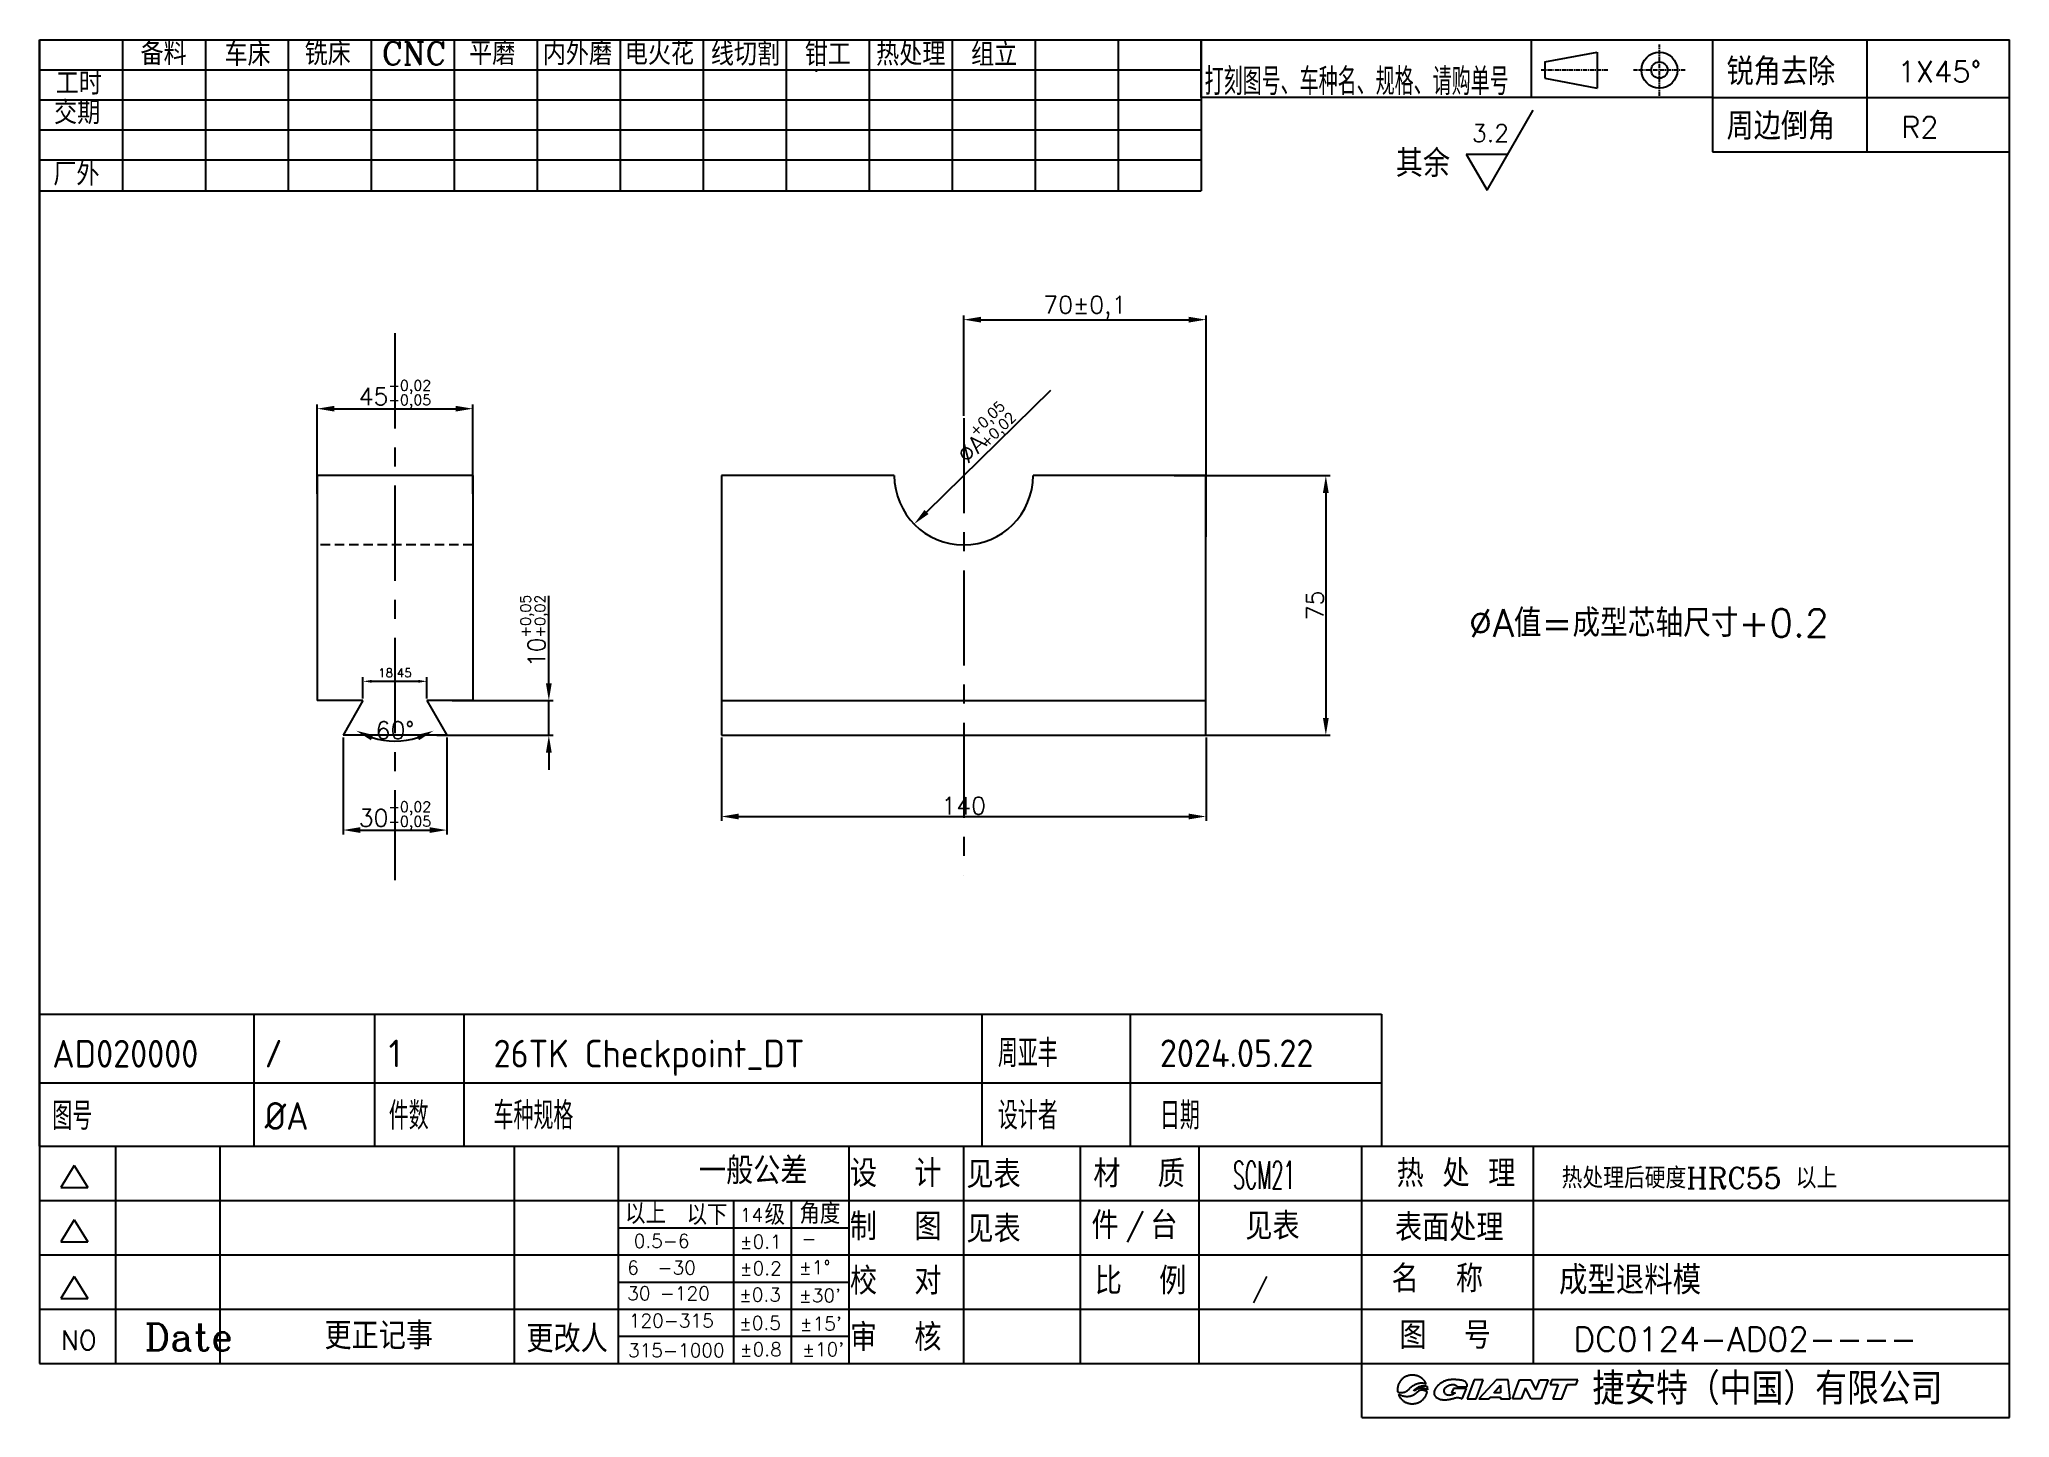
# Model space of a CAD drawing. Header units: millimetres. Extents: x 7182 to 7752, y -594 to -196.
import ezdxf
from ezdxf.enums import TextEntityAlignment as Align

# ---------------------------------------------------------------- set-up
doc = ezdxf.new("R2010")
doc.units = ezdxf.units.MM
doc.linetypes.add('CENTER', pattern=[2, 1.25, -0.25, 0.25, -0.25])
doc.linetypes.add('HIDDEN', pattern=[0.375, 0.25, -0.125])
for name, color, linetype in [('CEN', 1, 'CENTER'), ('CON', 7, 'Continuous'), ('DAS', 5, 'HIDDEN'), ('DIM', 7, 'Continuous'), ('F', 7, 'Continuous'), ('TXT', 7, 'Continuous')]:
    doc.layers.add(name, color=color, linetype=linetype)
doc.styles.add('ACISOTS', font='isocp.shx', dxfattribs={"height": 8, "bigfont": 'gbcbig.shx'})
doc.styles.add('HZ', font='complex.shx', dxfattribs={"bigfont": 'HZFS.SHX'})
doc.styles.get("Standard").update_dxf_attribs({"font": 'txt.shx', "bigfont": 'hzfs.shx'})
doc.styles.add('USER1', font='simplex', dxfattribs={"bigfont": 'dayum'})
doc.dimstyles.new('ISO-25', dxfattribs={"dimtxt": 2.5, "dimasz": 2.5, "dimexe": 1.25, "dimexo": 0.625, "dimtad": 1, "dimtxsty": 'Standard', "dimcen": 2.5, "dimadec": 0, "dimazin": 0, "dimtfac": 1, "dimtmove": 0, "dimatfit": 3, "dimfxl": 1, "dimarcsym": 0})

# ---------------------------------------------------------------- blocks, each defined once
blk = doc.blocks.new('*D10')
at = {"layer": 'Defpoints', "color": 0, "transparency": 16777216}
for p in [(7307.69, -302.26), (7262.69, -327.48), (7307.69, -327.48)]:
    blk.add_point(p, dxfattribs=at)
at = {"layer": 'DIM', "color": 0, "lineweight": -2, "transparency": 16777216}
for p, q in [((7262.69, -326.86), (7262.69, -301.01)), ((7307.69, -326.86), (7307.69, -301.01)), ((7267.69, -302.26), (7302.69, -302.26))]:
    blk.add_line(p, q, dxfattribs=at)
at = {"layer": 'DIM', "color": 0, "transparency": 16777216}
for points in [[(7267.69, -301.43), (7267.69, -303.09), (7262.69, -302.26)], [(7302.69, -301.43), (7302.69, -303.09), (7307.69, -302.26)]]:
    blk.add_solid(points, dxfattribs=at)
at = {"layer": 'DIM', "color": 0, "transparency": 16777216, "insert": (7285.19, -297.63), "char_height": 5, "attachment_point": 5}
blk.add_mtext('45{\\H3;\\S-0,02^ -0,05;}', dxfattribs=at)
blk = doc.blocks.new('*D11')
at = {"layer": 'Defpoints', "color": 0, "transparency": 16777216}
for p in [(7294.42, -381.01), (7275.96, -386.58), (7294.42, -386.58)]:
    blk.add_point(p, dxfattribs=at)
at = {"layer": 'DIM', "color": 0, "lineweight": -2, "transparency": 16777216}
for p, q in [((7275.96, -385.95), (7275.96, -379.76)), ((7278.46, -381.01), (7291.92, -381.01)), ((7294.42, -385.95), (7294.42, -379.76))]:
    blk.add_line(p, q, dxfattribs=at)
at = {"layer": 'DIM', "color": 0, "transparency": 16777216}
for points in [[(7278.46, -380.59), (7278.46, -381.43), (7275.96, -381.01)], [(7291.92, -380.59), (7291.92, -381.43), (7294.42, -381.01)]]:
    blk.add_solid(points, dxfattribs=at)
at = {"layer": 'DIM', "color": 0, "transparency": 16777216, "insert": (7285.19, -378.93), "char_height": 2.5, "attachment_point": 5}
blk.add_mtext('18,45', dxfattribs=at)
blk = doc.blocks.new('*D12')
at = {"layer": 'Defpoints', "color": 0, "transparency": 16777216}
for p in [(7301.05, -386.58), (7329.65, -386.58), (7296.7, -396.58)]:
    blk.add_point(p, dxfattribs=at)
at = {"layer": 'DIM', "color": 0, "lineweight": -2, "transparency": 16777216}
for p, q in [((7329.65, -381.58), (7329.65, -356.33)), ((7301.68, -386.58), (7330.9, -386.58)), ((7329.65, -396.58), (7329.65, -386.58)), ((7297.33, -396.58), (7330.9, -396.58)), ((7329.65, -401.58), (7329.65, -406.58))]:
    blk.add_line(p, q, dxfattribs=at)
at = {"layer": 'DIM', "color": 0, "transparency": 16777216}
for points in [[(7328.82, -381.58), (7330.48, -381.58), (7329.65, -386.58)], [(7328.82, -401.58), (7330.48, -401.58), (7329.65, -396.58)]]:
    blk.add_solid(points, dxfattribs=at)
at = {"layer": 'DIM', "color": 0, "transparency": 16777216, "insert": (7325.03, -366.45), "char_height": 5, "attachment_point": 5, "rotation": 90}
blk.add_mtext('10{\\H3;\\S+0,05^ +0,02;}', dxfattribs=at)
blk = doc.blocks.new('*D13')
at = {"layer": 'Defpoints', "color": 0, "transparency": 16777216}
for p in [(7275.96, -391.85), (7294.42, -391.85), (7281.3, -397.93), (7270.19, -401.85), (7300.19, -401.85)]:
    blk.add_point(p, dxfattribs=at)
at = {"layer": 'DIM', "color": 0, "lineweight": -2, "transparency": 16777216}
blk.add_arc((7285.19, -375.87), 22.4, 252.8179, 287.1821, dxfattribs=at)
at = {"layer": 'DIM', "color": 0, "transparency": 16777216}
for points in [[(7278.24, -398.03), (7278.91, -396.51), (7273.99, -395.27)], [(7291.47, -396.51), (7292.14, -398.03), (7296.39, -395.27)]]:
    blk.add_solid(points, dxfattribs=at)
at = {"layer": 'DIM', "color": 0, "transparency": 16777216, "insert": (7285.19, -395.15), "char_height": 5, "attachment_point": 5}
blk.add_mtext('60°', dxfattribs=at)
blk = doc.blocks.new('*D14')
at = {"layer": 'Defpoints', "color": 0, "transparency": 16777216}
for p in [(7379.51, -396.58), (7519.51, -396.58), (7519.51, -420.05)]:
    blk.add_point(p, dxfattribs=at)
at = {"layer": 'DIM', "color": 0, "lineweight": -2, "transparency": 16777216}
for p, q in [((7379.51, -397.2), (7379.51, -421.3)), ((7519.51, -397.2), (7519.51, -421.3)), ((7384.51, -420.05), (7514.51, -420.05))]:
    blk.add_line(p, q, dxfattribs=at)
at = {"layer": 'DIM', "color": 0, "transparency": 16777216}
for points in [[(7384.51, -419.22), (7384.51, -420.89), (7379.51, -420.05)], [(7514.51, -419.22), (7514.51, -420.89), (7519.51, -420.05)]]:
    blk.add_solid(points, dxfattribs=at)
at = {"layer": 'DIM', "color": 0, "transparency": 16777216, "insert": (7449.51, -416.93), "char_height": 5, "attachment_point": 5}
blk.add_mtext('140', dxfattribs=at)
blk = doc.blocks.new('*D15')
at = {"layer": 'Defpoints', "color": 0, "transparency": 16777216}
for p in [(7509.65, -321.58), (7509.65, -396.58), (7554.13, -396.58)]:
    blk.add_point(p, dxfattribs=at)
at = {"layer": 'DIM', "color": 0, "lineweight": -2, "transparency": 16777216}
for p, q in [((7510.28, -321.58), (7555.38, -321.58)), ((7554.13, -326.58), (7554.13, -391.58)), ((7510.28, -396.58), (7555.38, -396.58))]:
    blk.add_line(p, q, dxfattribs=at)
at = {"layer": 'DIM', "color": 0, "transparency": 16777216}
for points in [[(7553.29, -326.58), (7554.96, -326.58), (7554.13, -321.58)], [(7553.29, -391.58), (7554.96, -391.58), (7554.13, -396.58)]]:
    blk.add_solid(points, dxfattribs=at)
at = {"layer": 'DIM', "color": 0, "transparency": 16777216, "insert": (7551, -359.08), "char_height": 5, "attachment_point": 5, "rotation": 90}
blk.add_mtext('75', dxfattribs=at)
blk = doc.blocks.new('*D16')
at = {"layer": 'Defpoints', "color": 0, "transparency": 16777216}
for p in [(7519.51, -276.55), (7449.51, -304.95), (7519.51, -339.88)]:
    blk.add_point(p, dxfattribs=at)
at = {"layer": 'DIM', "color": 0, "lineweight": -2, "transparency": 16777216}
for p, q in [((7449.51, -304.33), (7449.51, -275.3)), ((7454.51, -276.55), (7514.51, -276.55)), ((7519.51, -339.26), (7519.51, -275.3))]:
    blk.add_line(p, q, dxfattribs=at)
at = {"layer": 'DIM', "color": 0, "transparency": 16777216}
for points in [[(7454.51, -275.72), (7454.51, -277.39), (7449.51, -276.55)], [(7514.51, -275.72), (7514.51, -277.39), (7519.51, -276.55)]]:
    blk.add_solid(points, dxfattribs=at)
at = {"layer": 'DIM', "color": 0, "transparency": 16777216, "insert": (7484.51, -273.01), "char_height": 5, "attachment_point": 5}
blk.add_mtext('70±0,1', dxfattribs=at)
blk = doc.blocks.new('*D17')
at = {"layer": 'Defpoints', "color": 0, "transparency": 16777216}
for p in [(7270.19, -396.58), (7300.19, -396.58), (7300.19, -423.97)]:
    blk.add_point(p, dxfattribs=at)
at = {"layer": 'DIM', "color": 0, "lineweight": -2, "transparency": 16777216}
for p, q in [((7270.19, -397.2), (7270.19, -425.22)), ((7300.19, -397.2), (7300.19, -425.22)), ((7275.19, -423.97), (7295.19, -423.97))]:
    blk.add_line(p, q, dxfattribs=at)
at = {"layer": 'DIM', "color": 0, "transparency": 16777216}
for points in [[(7275.19, -423.14), (7275.19, -424.8), (7270.19, -423.97)], [(7295.19, -423.14), (7295.19, -424.8), (7300.19, -423.97)]]:
    blk.add_solid(points, dxfattribs=at)
at = {"layer": 'DIM', "color": 0, "transparency": 16777216, "insert": (7285.19, -419.34), "char_height": 5, "attachment_point": 5}
blk.add_mtext('30{\\H3;\\S-0,02^ -0,05;}', dxfattribs=at)
blk = doc.blocks.new('GIANT')
for p, q in [((231.51, 30.36), (231.43, 30.28)), ((231.59, 30.43), (231.51, 30.36)), ((231.68, 30.5), (231.59, 30.43)), ((231.77, 30.56), (231.68, 30.5)), ((231.87, 30.62), (231.77, 30.56)), ((231.97, 30.68), (231.87, 30.62)), ((232.07, 30.73), (231.97, 30.68)), ((232.17, 30.77), (232.07, 30.73)), ((232.27, 30.81), (232.17, 30.77)), ((232.38, 30.85), (232.27, 30.81)), ((232.49, 30.88), (232.38, 30.85)), ((232.6, 30.91), (232.49, 30.88)), ((232.72, 30.93), (232.6, 30.91)), ((232.83, 30.94), (232.72, 30.93)), ((232.95, 30.95), (232.83, 30.94)), ((233.07, 30.96), (232.95, 30.95)), ((233.18, 30.95), (233.07, 30.96)), ((233.3, 30.95), (233.18, 30.95)), ((233.42, 30.93), (233.3, 30.95)), ((233.53, 30.91), (233.42, 30.93)), ((233.65, 30.89), (233.53, 30.91)), ((233.76, 30.86), (233.65, 30.89)), ((233.87, 30.82), (233.76, 30.86)), ((233.98, 30.78), (233.87, 30.82)), ((234.09, 30.74), (233.98, 30.78)), ((234.19, 30.68), (234.09, 30.74)), ((234.29, 30.63), (234.19, 30.68)), ((234.39, 30.57), (234.29, 30.63)), ((234.49, 30.5), (234.39, 30.57)), ((234.58, 30.43), (234.49, 30.5)), ((234.67, 30.35), (234.58, 30.43)), ((234.75, 30.27), (234.67, 30.35)), ((230.79, 28.9), (230.78, 28.78)), ((230.78, 28.78), (230.78, 28.67)), ((230.78, 28.67), (230.79, 28.56)), ((230.8, 29.01), (230.79, 28.9)), ((230.79, 28.56), (230.8, 28.45)), ((230.82, 29.12), (230.8, 29.01)), ((230.8, 28.45), (230.82, 28.34)), ((230.84, 29.23), (230.82, 29.12)), ((230.82, 28.34), (230.9, 28.32)), ((230.87, 29.33), (230.84, 29.23)), ((230.9, 29.44), (230.87, 29.33)), ((230.94, 29.55), (230.9, 29.44)), ((230.9, 28.32), (230.98, 28.31)), ((231.01, 27.94), (230.93, 27.97)), ((230.93, 27.97), (230.97, 27.88)), ((230.98, 29.65), (230.94, 29.55)), ((230.97, 27.88), (231.01, 27.79)), ((231.03, 29.75), (230.98, 29.65)), ((230.98, 28.31), (231.07, 28.3)), ((231.08, 27.91), (231.01, 27.94)), ((231.01, 27.79), (231.06, 27.7)), ((231.09, 29.84), (231.03, 29.75)), ((231.06, 27.7), (231.11, 27.61)), ((231.07, 28.3), (231.15, 28.29)), ((231.15, 27.88), (231.08, 27.91)), ((231.15, 29.94), (231.09, 29.84)), ((231.11, 27.61), (231.17, 27.53)), ((231.21, 30.03), (231.15, 29.94)), ((231.15, 28.29), (231.23, 28.28)), ((231.23, 27.85), (231.15, 27.88)), ((231.17, 27.53), (231.23, 27.45)), ((231.28, 30.12), (231.21, 30.03)), ((231.23, 28.28), (231.31, 28.28)), ((231.3, 27.81), (231.23, 27.85)), ((231.23, 27.45), (231.29, 27.37)), ((231.35, 30.2), (231.28, 30.12)), ((231.29, 27.37), (231.36, 27.29)), ((231.38, 27.79), (231.3, 27.81)), ((231.31, 28.28), (231.39, 28.28)), ((231.43, 30.28), (231.35, 30.2)), ((231.46, 27.76), (231.38, 27.79)), ((231.39, 28.28), (231.48, 28.28)), ((231.53, 27.73), (231.46, 27.76)), ((231.48, 28.28), (231.56, 28.28)), ((231.61, 27.71), (231.53, 27.73)), ((231.56, 28.28), (231.64, 28.29)), ((231.69, 27.69), (231.61, 27.71)), ((231.64, 28.29), (231.72, 28.31)), ((231.77, 27.67), (231.69, 27.69)), ((231.72, 28.31), (231.8, 28.32)), ((231.85, 27.66), (231.77, 27.67)), ((231.8, 28.32), (231.88, 28.35)), ((231.93, 27.65), (231.85, 27.66)), ((231.88, 28.35), (231.96, 28.37)), ((232.01, 27.64), (231.93, 27.65)), ((231.96, 28.37), (232.03, 28.41)), ((232.09, 27.63), (232.01, 27.64)), ((232.03, 28.41), (232.11, 28.44)), ((232.18, 27.63), (232.09, 27.63)), ((232.11, 28.44), (232.18, 28.49)), ((232.18, 28.49), (232.25, 28.53)), ((232.26, 27.62), (232.18, 27.63)), ((232.25, 28.53), (232.31, 28.58)), ((232.34, 27.62), (232.26, 27.62)), ((232.31, 28.58), (232.37, 28.63)), ((232.42, 27.63), (232.34, 27.62)), ((232.37, 28.63), (232.44, 28.69)), ((232.5, 27.64), (232.42, 27.63)), ((232.44, 28.69), (232.5, 28.74)), ((232.5, 28.74), (232.56, 28.8)), ((232.58, 27.64), (232.5, 27.64)), ((232.56, 28.8), (232.62, 28.86)), ((232.66, 27.66), (232.58, 27.64)), ((232.62, 28.86), (232.68, 28.91)), ((232.74, 27.67), (232.66, 27.66)), ((232.68, 28.91), (232.74, 28.97)), ((232.74, 28.97), (232.8, 29.03)), ((232.82, 27.69), (232.74, 27.67)), ((232.8, 29.03), (232.86, 29.08)), ((232.9, 27.72), (232.82, 27.69)), ((232.86, 29.08), (232.92, 29.13)), ((232.98, 27.74), (232.9, 27.72)), ((232.92, 29.13), (232.98, 29.19)), ((232.98, 29.19), (233.05, 29.24)), ((233.05, 27.77), (232.98, 27.74)), ((233.05, 29.24), (233.11, 29.29)), ((233.13, 27.8), (233.05, 27.77)), ((233.11, 29.29), (233.18, 29.33)), ((233.2, 27.84), (233.13, 27.8)), ((233.18, 29.33), (233.25, 29.38)), ((233.27, 27.88), (233.2, 27.84)), ((233.25, 29.38), (233.32, 29.42)), ((233.34, 27.92), (233.27, 27.88)), ((233.28, 28.48), (233.35, 28.58)), ((233.38, 28.54), (233.28, 28.48)), ((233.32, 29.42), (233.39, 29.46)), ((233.41, 27.97), (233.34, 27.92)), ((233.35, 28.58), (233.43, 28.68)), ((233.48, 28.6), (233.38, 28.54)), ((233.39, 29.46), (233.46, 29.5)), ((233.47, 28.01), (233.41, 27.97)), ((233.43, 28.68), (233.51, 28.77)), ((233.46, 29.5), (233.54, 29.54)), ((233.54, 28.06), (233.47, 28.01)), ((233.59, 28.66), (233.48, 28.6)), ((233.51, 28.77), (233.61, 28.86)), ((233.54, 29.54), (233.61, 29.57)), ((233.6, 28.12), (233.54, 28.06)), ((233.69, 28.72), (233.59, 28.66)), ((233.66, 28.17), (233.6, 28.12)), ((233.61, 29.57), (233.69, 29.6)), ((233.61, 28.86), (233.7, 28.93)), ((233.72, 28.22), (233.66, 28.17)), ((233.69, 29.6), (233.77, 29.63)), ((233.8, 28.77), (233.69, 28.72)), ((233.7, 28.93), (233.8, 29.01)), ((233.78, 28.28), (233.72, 28.22)), ((233.77, 29.63), (233.84, 29.66)), ((233.85, 28.33), (233.78, 28.28)), ((233.8, 29.01), (233.91, 29.07)), ((233.91, 28.82), (233.8, 28.77)), ((233.84, 29.66), (233.92, 29.68)), ((233.91, 28.38), (233.85, 28.33)), ((233.91, 29.07), (234.02, 29.13)), ((234.02, 28.86), (233.91, 28.82)), ((233.97, 28.43), (233.91, 28.38)), ((233.92, 29.68), (234, 29.7)), ((234.04, 28.48), (233.97, 28.43)), ((234, 29.7), (234.08, 29.72)), ((234.02, 29.13), (234.13, 29.18)), ((234.13, 28.9), (234.02, 28.86)), ((234.11, 28.52), (234.04, 28.48)), ((234.08, 29.72), (234.16, 29.73)), ((234.18, 28.56), (234.11, 28.52)), ((234.13, 29.18), (234.25, 29.22)), ((234.25, 28.92), (234.13, 28.9)), ((234.16, 29.73), (234.25, 29.74)), ((234.26, 28.58), (234.18, 28.56)), ((234.25, 29.74), (234.33, 29.75)), ((234.25, 29.22), (234.37, 29.25)), ((234.37, 28.94), (234.25, 28.92)), ((234.34, 28.61), (234.26, 28.58)), ((234.33, 29.75), (234.41, 29.75)), ((234.42, 28.62), (234.34, 28.61)), ((234.37, 29.25), (234.49, 29.28)), ((234.49, 28.95), (234.37, 28.94)), ((234.41, 29.75), (234.49, 29.75)), ((234.5, 28.62), (234.42, 28.62)), ((234.49, 29.75), (234.58, 29.75)), ((234.49, 29.28), (234.62, 29.3)), ((234.61, 28.94), (234.49, 28.95)), ((234.58, 28.62), (234.5, 28.62)), ((234.58, 29.75), (234.66, 29.74)), ((234.66, 28.62), (234.58, 28.62)), ((234.72, 28.93), (234.61, 28.94)), ((234.62, 29.3), (234.74, 29.31)), ((234.66, 29.74), (234.74, 29.73)), ((234.74, 28.61), (234.66, 28.62)), ((234.84, 28.91), (234.72, 28.93)), ((234.74, 29.73), (234.82, 29.72)), ((234.74, 29.31), (234.86, 29.31)), ((234.82, 28.59), (234.74, 28.61)), ((234.83, 30.18), (234.75, 30.27)), ((234.78, 27.26), (234.85, 27.33)), ((234.82, 29.72), (234.9, 29.7)), ((234.9, 28.57), (234.82, 28.59)), ((234.91, 30.1), (234.83, 30.18)), ((234.96, 28.88), (234.84, 28.91)), ((234.85, 27.33), (234.91, 27.41)), ((234.86, 29.31), (234.99, 29.3)), ((234.9, 29.7), (234.98, 29.68)), ((234.98, 28.55), (234.9, 28.57)), ((234.98, 30), (234.91, 30.1)), ((234.91, 27.41), (234.97, 27.49)), ((235.07, 28.84), (234.96, 28.88)), ((234.97, 27.49), (235.03, 27.57)), ((235.05, 29.91), (234.98, 30)), ((234.98, 29.68), (235.06, 29.65)), ((235.06, 28.53), (234.98, 28.55)), ((234.99, 29.3), (235.11, 29.28)), ((235.03, 27.57), (235.08, 27.66)), ((235.11, 29.81), (235.05, 29.91)), ((235.06, 29.65), (235.13, 29.63)), ((235.13, 28.5), (235.06, 28.53)), ((235.18, 28.8), (235.07, 28.84)), ((235.08, 27.66), (235.13, 27.74)), ((235.16, 29.7), (235.11, 29.81)), ((235.11, 29.28), (235.23, 29.24)), ((235.13, 29.63), (235.21, 29.6)), ((235.21, 28.47), (235.13, 28.5)), ((235.13, 27.74), (235.18, 27.83)), ((235.21, 29.6), (235.16, 29.7)), ((235.29, 28.74), (235.18, 28.8)), ((235.18, 27.83), (235.22, 27.93)), ((235.28, 28.44), (235.21, 28.47)), ((235.22, 27.93), (235.26, 28.02)), ((235.23, 29.24), (235.34, 29.19)), ((235.26, 28.02), (235.29, 28.12)), ((235.36, 28.41), (235.28, 28.44)), ((235.39, 28.67), (235.29, 28.74)), ((235.29, 28.12), (235.32, 28.21)), ((235.32, 28.21), (235.34, 28.31)), ((235.34, 29.19), (235.36, 29.09)), ((235.34, 28.31), (235.36, 28.41)), ((235.36, 29.09), (235.37, 28.98)), ((235.37, 28.98), (235.38, 28.88)), ((235.38, 28.88), (235.39, 28.78)), ((235.39, 28.78), (235.39, 28.67)), ((236.46, 28.45), (236.44, 28.33)), ((236.44, 28.33), (236.44, 28.22)), ((236.44, 28.22), (236.44, 28.1)), ((236.44, 28.1), (236.46, 27.98)), ((236.5, 28.56), (236.46, 28.45)), ((236.46, 27.98), (236.5, 27.87)), ((236.54, 28.67), (236.5, 28.56)), ((236.5, 27.87), (236.56, 27.77)), ((236.59, 28.78), (236.54, 28.67)), ((236.56, 27.77), (236.62, 27.67)), ((236.64, 28.88), (236.59, 28.78)), ((236.62, 27.67), (236.7, 27.58)), ((236.7, 28.98), (236.64, 28.88)), ((236.77, 29.08), (236.7, 28.98)), ((236.7, 27.58), (236.79, 27.51)), ((236.85, 29.17), (236.77, 29.08)), ((236.79, 27.51), (236.89, 27.44)), ((236.92, 29.26), (236.85, 29.17)), ((236.89, 27.44), (236.99, 27.38)), ((237, 29.34), (236.92, 29.26)), ((236.99, 27.38), (237.09, 27.33)), ((237.09, 29.42), (237, 29.34)), ((237.18, 29.5), (237.09, 29.42)), ((237.09, 27.33), (237.2, 27.29)), ((237.27, 29.58), (237.18, 29.5)), ((237.36, 29.65), (237.27, 29.58)), ((237.46, 29.71), (237.36, 29.65)), ((237.56, 29.78), (237.46, 29.71)), ((237.66, 29.84), (237.56, 29.78)), ((237.76, 29.89), (237.66, 29.84)), ((237.87, 29.95), (237.76, 29.89)), ((237.97, 30), (237.87, 29.95)), ((238.08, 30.04), (237.97, 30)), ((237.99, 28.53), (238, 28.65)), ((238, 28.41), (237.99, 28.53)), ((238, 28.65), (238.04, 28.77)), ((238.03, 28.29), (238, 28.41)), ((238.08, 28.17), (238.03, 28.29)), ((238.04, 28.77), (238.09, 28.89)), ((238.19, 30.08), (238.08, 30.04)), ((238.16, 28.07), (238.08, 28.17)), ((238.09, 28.89), (238.15, 28.99)), ((238.15, 28.99), (238.23, 29.09)), ((238.25, 27.99), (238.16, 28.07)), ((238.3, 30.12), (238.19, 30.08)), ((238.23, 29.09), (238.32, 29.17)), ((238.35, 27.92), (238.25, 27.99)), ((238.42, 30.15), (238.3, 30.12)), ((238.32, 29.17), (238.42, 29.25)), ((238.47, 27.88), (238.35, 27.92)), ((238.53, 30.18), (238.42, 30.15)), ((238.42, 29.25), (238.52, 29.32)), ((238.59, 27.85), (238.47, 27.88)), ((238.52, 29.32), (238.64, 29.37)), ((238.65, 30.2), (238.53, 30.18)), ((238.71, 27.83), (238.59, 27.85)), ((238.64, 29.37), (238.75, 29.42)), ((238.76, 30.22), (238.65, 30.2)), ((238.84, 27.84), (238.71, 27.83)), ((238.75, 29.42), (238.87, 29.46)), ((238.88, 30.24), (238.76, 30.22)), ((238.96, 27.86), (238.84, 27.84)), ((238.87, 29.46), (238.99, 29.48)), ((238.99, 30.25), (238.88, 30.24)), ((239.08, 27.89), (238.96, 27.86)), ((239.11, 30.26), (238.99, 30.25)), ((238.99, 29.48), (239.11, 29.5)), ((239.06, 27.28), (239.17, 27.31)), ((239.2, 27.93), (239.08, 27.89)), ((239.23, 30.27), (239.11, 30.26)), ((239.11, 29.5), (239.24, 29.51)), ((239.4, 28.87), (239.12, 28.24)), ((239.12, 28.24), (239.73, 28.24)), ((239.17, 27.31), (239.29, 27.34)), ((239.31, 27.97), (239.2, 27.93)), ((239.35, 30.27), (239.23, 30.27)), ((239.24, 29.51), (239.36, 29.51)), ((239.29, 27.34), (239.4, 27.37)), ((239.42, 28.03), (239.31, 27.97)), ((239.46, 30.27), (239.35, 30.27)), ((239.36, 29.51), (239.49, 29.49)), ((241.41, 28.87), (239.4, 28.87)), ((239.4, 27.37), (239.51, 27.4)), ((239.53, 28.1), (239.42, 28.03)), ((239.58, 30.27), (239.46, 30.27)), ((239.49, 29.49), (239.61, 29.46)), ((239.51, 27.4), (239.63, 27.44)), ((239.63, 28.17), (239.53, 28.1)), ((239.7, 30.26), (239.58, 30.27)), ((239.61, 29.46), (239.72, 29.42)), ((239.73, 28.24), (239.63, 28.17)), ((239.63, 27.44), (239.74, 27.47)), ((239.82, 30.25), (239.7, 30.26)), ((239.72, 29.42), (239.83, 29.36)), ((239.74, 27.47), (239.85, 27.49)), ((239.93, 30.25), (239.82, 30.25)), ((239.83, 29.36), (239.92, 29.27)), ((239.85, 27.49), (239.97, 27.51)), ((239.92, 29.27), (239.97, 29.16)), ((240.05, 30.23), (239.93, 30.25)), ((239.97, 29.16), (241.47, 29.16)), ((239.97, 27.51), (240.09, 27.51)), ((240.17, 30.22), (240.05, 30.23)), ((240.09, 27.51), (240.2, 27.5)), ((240.28, 30.21), (240.17, 30.22)), ((240.2, 27.5), (240.32, 27.47)), ((240.4, 30.19), (240.28, 30.21)), ((240.32, 27.47), (240.43, 27.44)), ((240.52, 30.17), (240.4, 30.19)), ((240.43, 27.44), (240.54, 27.39)), ((240.63, 30.15), (240.52, 30.17)), ((240.54, 27.39), (240.64, 27.34)), ((240.75, 30.13), (240.63, 30.15)), ((240.64, 27.34), (240.75, 27.29)), ((240.86, 30.1), (240.75, 30.13)), ((240.75, 27.29), (241.41, 28.87)), ((240.97, 30.06), (240.86, 30.1)), ((241.08, 30.02), (240.97, 30.06)), ((241.19, 29.97), (241.08, 30.02)), ((241.28, 29.9), (241.19, 29.97)), ((241.37, 29.82), (241.28, 29.9)), ((241.44, 29.73), (241.37, 29.82)), ((241.49, 29.62), (241.44, 29.73)), ((241.47, 29.16), (241.5, 29.27)), ((241.51, 29.51), (241.49, 29.62)), ((241.5, 29.27), (241.51, 29.39)), ((241.51, 29.39), (241.51, 29.51)), ((242.59, 30.21), (241.52, 27.29)), ((243.97, 30.21), (242.59, 30.21)), ((242.89, 27.29), (243.97, 30.21)), ((246.06, 30.21), (243.34, 27.29)), ((244.83, 27.29), (245.04, 27.54)), ((245.04, 27.54), (246.64, 27.54)), ((245.61, 28.21), (246.64, 29.42)), ((246.64, 28.21), (245.61, 28.21)), ((247.83, 30.21), (246.06, 30.21)), ((246.64, 29.42), (246.64, 28.21)), ((246.64, 27.54), (246.64, 27.29)), ((248.13, 27.29), (247.83, 30.21)), ((248.52, 27.29), (249.6, 30.21)), ((249.6, 30.21), (251.31, 30.21)), ((250.49, 29.01), (249.85, 27.29)), ((251.35, 27.29), (250.49, 29.01)), ((251.31, 30.21), (252.1, 28.61)), ((252.1, 28.61), (252.7, 30.21)), ((252.7, 30.21), (253.99, 30.21)), ((253.99, 30.21), (252.92, 27.29)), ((254.56, 30.21), (254.3, 29.5)), ((254.3, 29.5), (255.52, 29.5)), ((258.57, 30.21), (254.56, 30.21)), ((255.52, 29.5), (254.71, 27.29)), ((256.09, 27.29), (256.91, 29.5)), ((256.91, 29.5), (258.31, 29.5)), ((258.31, 29.5), (258.57, 30.21)), ((231.36, 27.29), (231.43, 27.22)), ((231.43, 27.22), (231.5, 27.15)), ((231.5, 27.15), (231.57, 27.09)), ((231.57, 27.09), (231.65, 27.02)), ((231.65, 27.02), (231.73, 26.96)), ((231.73, 26.96), (231.82, 26.91)), ((231.82, 26.91), (231.9, 26.86)), ((231.9, 26.86), (231.99, 26.81)), ((231.99, 26.81), (232.08, 26.76)), ((232.08, 26.76), (232.18, 26.72)), ((232.18, 26.72), (232.27, 26.69)), ((232.27, 26.69), (232.37, 26.65)), ((232.37, 26.65), (232.46, 26.63)), ((232.46, 26.63), (232.56, 26.6)), ((232.56, 26.6), (232.66, 26.58)), ((232.66, 26.58), (232.76, 26.57)), ((232.76, 26.57), (232.86, 26.55)), ((232.86, 26.55), (232.96, 26.55)), ((232.96, 26.55), (233.06, 26.54)), ((233.06, 26.54), (233.16, 26.54)), ((233.16, 26.54), (233.26, 26.55)), ((233.26, 26.55), (233.36, 26.56)), ((233.36, 26.56), (233.46, 26.57)), ((233.46, 26.57), (233.56, 26.59)), ((233.56, 26.59), (233.66, 26.61)), ((233.66, 26.61), (233.76, 26.64)), ((233.76, 26.64), (233.85, 26.67)), ((233.85, 26.67), (233.95, 26.7)), ((233.95, 26.7), (234.04, 26.74)), ((234.04, 26.74), (234.13, 26.78)), ((234.13, 26.78), (234.22, 26.83)), ((234.22, 26.83), (234.31, 26.88)), ((234.31, 26.88), (234.39, 26.93)), ((234.39, 26.93), (234.48, 26.99)), ((234.48, 26.99), (234.56, 27.05)), ((234.56, 27.05), (234.63, 27.12)), ((234.63, 27.12), (234.71, 27.19)), ((234.71, 27.19), (234.78, 27.26)), ((237.2, 27.29), (237.32, 27.25)), ((237.32, 27.25), (237.43, 27.22)), ((237.43, 27.22), (237.54, 27.2)), ((237.54, 27.2), (237.66, 27.18)), ((237.66, 27.18), (237.78, 27.17)), ((237.78, 27.17), (237.89, 27.16)), ((237.89, 27.16), (238.01, 27.16)), ((238.01, 27.16), (238.13, 27.16)), ((238.13, 27.16), (238.25, 27.16)), ((238.25, 27.16), (238.36, 27.17)), ((238.36, 27.17), (238.48, 27.18)), ((238.48, 27.18), (238.6, 27.2)), ((238.6, 27.2), (238.71, 27.21)), ((238.71, 27.21), (238.83, 27.23)), ((238.83, 27.23), (238.94, 27.26)), ((238.94, 27.26), (239.06, 27.28)), ((241.52, 27.29), (242.89, 27.29)), ((243.34, 27.29), (244.83, 27.29)), ((246.64, 27.29), (248.13, 27.29)), ((249.85, 27.29), (248.52, 27.29)), ((252.92, 27.29), (251.35, 27.29)), ((254.71, 27.29), (256.09, 27.29))]:
    blk.add_line(p, q)

msp = doc.modelspace()

# ---------------------------------------------------------------- linework, layer by layer
msp.add_line((7518.08, -212.35), (7518.08, -195.684))
at = {"layer": 'CEN'}
for p, q in [((7650.495, -211.912), (7650.495, -197.026)), ((7635.622, -204.469), (7616.341, -204.469)), ((7657.943, -204.469), (7643.048, -204.469))]:
    msp.add_line(p, q, dxfattribs=at)
at = {"layer": 'CEN', "ltscale": 22}
for p, q in [((7285.189, -280.463), (7285.189, -438.447)), ((7449.505, -304.954), (7449.505, -436.988))]:
    msp.add_line(p, q, dxfattribs=at)
at = {"layer": 'CON', "color": 2}
for p, q in [((7751.669, -578.033), (7751.669, -195.684)), ((7182.474, -578.033), (7751.669, -578.033))]:
    msp.add_line(p, q, dxfattribs=at)
at = {"layer": 'CON'}
for p, q in [((7307.689, -321.577), (7262.689, -321.577)), ((7262.689, -321.577), (7262.689, -386.577)), ((7307.689, -321.577), (7307.689, -386.577)), ((7429.458, -321.577), (7379.505, -321.577)), ((7379.505, -321.577), (7379.505, -396.577)), ((7519.505, -321.577), (7469.553, -321.577)), ((7519.505, -396.577), (7519.505, -321.577)), ((7275.962, -386.577), (7262.689, -386.577)), ((7275.962, -386.577), (7270.189, -396.577)), ((7307.689, -386.577), (7294.415, -386.577)), ((7294.415, -386.577), (7300.189, -396.577)), ((7379.505, -386.577), (7519.505, -386.577)), ((7300.189, -396.577), (7270.189, -396.577)), ((7379.505, -396.577), (7519.505, -396.577)), ((7182.474, -480.705), (7182.474, -515.289))]:
    msp.add_line(p, q, dxfattribs=at)
at = {"layer": 'CON', "color": 2}
for points in [[(7182.474, -195.684), (7751.669, -195.684)], [(7182.474, -195.684), (7182.474, -578.033)], [(7182.474, -515.289), (7182.474, -195.684)], [(7182.474, -480.705), (7182.474, -497.873)], [(7182.474, -497.873), (7182.474, -480.705)]]:
    msp.add_lwpolyline(points, dxfattribs=at)
at = {"layer": 'CON'}
msp.add_arc((7449.505, -321.577), 20.048, 180, 0, dxfattribs=at)
at = {"layer": 'DAS', "ltscale": 11}
msp.add_line((7307.689, -341.624), (7262.689, -341.624), dxfattribs=at)
at = {"layer": 'DIM'}
for p, q in [((7206.446, -195.684), (7206.446, -239.315)), ((7230.418, -195.684), (7230.418, -239.315)), ((7230.418, -195.684), (7230.418, -239.315)), ((7254.39, -195.684), (7254.39, -239.315)), ((7278.362, -195.684), (7278.362, -239.315)), ((7302.334, -195.684), (7302.334, -239.315)), ((7302.334, -195.684), (7302.334, -239.315)), ((7326.305, -195.684), (7326.305, -239.315)), ((7350.277, -195.684), (7350.277, -239.315)), ((7374.249, -195.684), (7374.249, -239.315)), ((7398.221, -195.684), (7398.221, -239.315)), ((7422.193, -195.684), (7422.193, -239.315)), ((7446.165, -195.684), (7446.165, -239.315)), ((7470.137, -195.684), (7470.137, -239.315)), ((7494.108, -195.684), (7494.108, -239.315)), ((7518.08, -195.684), (7518.08, -239.315)), ((7613.49, -195.684), (7613.49, -212.35)), ((7665.806, -195.684), (7665.806, -212.35)), ((7710.493, -212.35), (7710.493, -195.684)), ((7182.474, -204.349), (7518.08, -204.349)), ((7617.432, -202.114), (7632.491, -199.268)), ((7617.432, -202.114), (7617.432, -206.824)), ((7632.491, -199.268), (7632.491, -209.669)), ((7617.432, -206.824), (7632.491, -209.669)), ((7182.474, -213.014), (7518.08, -213.014)), ((7613.49, -212.35), (7518.08, -212.35)), ((7600.692, -239.17), (7614.028, -216.073)), ((7665.806, -212.35), (7613.49, -212.35)), ((7665.806, -211.422), (7665.806, -228.089)), ((7665.806, -212.35), (7751.669, -212.35)), ((7710.493, -228.089), (7710.493, -211.422)), ((7182.474, -221.679), (7518.08, -221.679)), ((7665.806, -227.161), (7665.806, -228.089)), ((7710.493, -228.089), (7710.493, -227.161)), ((7182.474, -230.344), (7518.08, -230.344)), ((7594.699, -228.789), (7606.686, -228.789)), ((7594.699, -228.789), (7600.692, -239.17)), ((7665.806, -228.089), (7751.669, -228.089)), ((7665.806, -228.089), (7751.669, -228.089)), ((7182.474, -239.315), (7518.08, -239.315)), ((7474.569, -297.042), (7438.752, -332.103)), ((7182.474, -477.186), (7570.191, -477.186)), ((7570.191, -477.186), (7570.191, -515.289)), ((7570.191, -497.099), (7182.474, -497.099)), ((7182.474, -515.289), (7352.37, -515.289)), ((7182.474, -515.289), (7494.535, -515.289)), ((7204.526, -578.033), (7204.526, -515.289)), ((7234.715, -578.033), (7234.715, -515.289)), ((7319.711, -578.033), (7319.711, -515.289)), ((7349.732, -578.033), (7349.732, -515.289)), ((7352.37, -515.289), (7751.669, -515.289)), ((7416.398, -578.033), (7416.398, -515.289)), ((7449.561, -578.033), (7449.561, -515.289)), ((7483.224, -578.033), (7483.224, -515.289)), ((7517.527, -578.033), (7517.527, -515.289)), ((7614.156, -578.033), (7614.156, -515.289)), ((7192.558, -520.834), (7188.62, -527.19)), ((7192.558, -520.834), (7196.495, -527.19)), ((7188.62, -527.19), (7196.495, -527.19)), ((7182.474, -530.975), (7751.669, -530.975)), ((7383.065, -578.033), (7383.065, -530.975)), ((7399.732, -578.033), (7399.732, -530.975)), ((7192.558, -536.574), (7188.62, -542.931)), ((7192.558, -536.574), (7196.495, -542.931)), ((7349.732, -538.818), (7416.398, -538.818)), ((7188.62, -542.931), (7196.495, -542.931)), ((7182.474, -546.661), (7751.669, -546.661)), ((7192.558, -552.92), (7188.62, -559.277)), ((7192.558, -552.92), (7196.495, -559.277)), ((7349.732, -554.504), (7416.398, -554.504)), ((7182.474, -562.347), (7751.669, -562.347)), ((7188.62, -559.277), (7196.495, -559.277)), ((7349.732, -570.19), (7416.398, -570.19)), ((7751.669, -593.665), (7751.669, -578.033)), ((7564.52, -593.665), (7751.669, -593.665))]:
    msp.add_line(p, q, dxfattribs=at)
msp.add_lwpolyline([(7564.52, -593.665), (7564.52, -515.289)], dxfattribs=at)
for radius in [5.2, 2.355]:
    msp.add_circle((7650.495, -204.469), radius, dxfattribs=at)
msp.add_solid([(7438.169, -331.507), (7439.335, -332.698), (7435.179, -335.601)], dxfattribs=at)
at = {"layer": 'F'}
for p, q in [((7406.84, -204.349), (7406.84, -204.939)), ((7182.474, -480.705), (7182.474, -497.873)), ((7182.474, -515.289), (7457.592, -515.289))]:
    msp.add_line(p, q, dxfattribs=at)
at = {"layer": 'TXT'}
for p, q in [((7244.39, -477.186), (7244.39, -515.289)), ((7279.32, -477.186), (7279.32, -515.289)), ((7305.082, -477.186), (7305.082, -515.289)), ((7454.701, -477.186), (7454.701, -515.289)), ((7497.56, -477.186), (7497.56, -515.289))]:
    msp.add_line(p, q, dxfattribs=at)

# ---------------------------------------------------------------- block references
at = {"xscale": 1.875791024358475, "yscale": 1.875791024358475, "zscale": 1.875791024356369}
msp.add_blockref('GIANT', (7141.923, -639.456), dxfattribs=at)

# ---------------------------------------------------------------- texts
at = {"style": 'HZ'}
for p in [(7450.277, -527.388), (7450.277, -543.11)]:
    msp.add_text('见表', height=7.8431, dxfattribs=at).set_placement(p)
msp.add_attdef('见表', (7530.866, -542.3), '1', height=7.843, dxfattribs=at)
at = {"layer": 'DIM'}
for s, height, style, p in [('备料', 6.6695, 'HZ', (7211.682, -203.037)), ('车床', 6.6695, 'HZ', (7235.938, -203.256)), ('铣床', 6.6695, 'HZ', (7259.098, -203.056)), ('CNC', 6.6695, 'HZ', (7281.429, -202.971)), ('平磨', 6.6695, 'HZ', (7306.611, -202.995)), ('内外磨', 6.6695, 'HZ', (7327.913, -203.032)), ('电火花', 6.6695, 'HZ', (7351.588, -202.965)), ('线切割', 6.6695, 'HZ', (7376.459, -203.184)), ('钳工', 6.6695, 'HZ', (7403.581, -203.247)), ('热处理', 6.6695, 'HZ', (7424.214, -203.159)), ('组立', 6.6695, 'HZ', (7451.638, -203.305)), ('工时', 6.6695, 'HZ', (7187.211, -211.604)), ('锐角去除', 7.8431, 'HZ', (7669.903, -208.835)), ('交期', 6.6695, 'HZ', (7186.702, -220.083)), ('周边倒角', 7.8431, 'HZ', (7669.903, -224.573)), ('厂外', 6.6695, 'HZ', (7186.494, -237.812)), ('图号', 8, 'ACISOTS', (7186.204, -510.578)), ('%%CA', 8, 'ACISOTS', (7247.545, -510.548)), ('件数', 8, 'ACISOTS', (7283.414, -510.484)), ('车种规格', 8, 'ACISOTS', (7313.697, -510.445)), ('设计者', 8, 'ACISOTS', (7459.386, -510.445)), ('日期', 8, 'ACISOTS', (7506.198, -510.445)), ('一般公差', 7.8431, 'HZ', (7373.013, -526.295)), ('设  计', 7.8431, 'HZ', (7416.638, -527.06)), ('材  质', 7.8431, 'HZ', (7486.965, -527.178)), ('热 处 理', 7.8431, 'HZ', (7574.6, -527.06)), ('热处理后硬度HRC55 以上', 6, 'HZ', (7622.253, -527.466)), ('以上', 5.8823, 'HZ', (7351.693, -537.704)), ('以下', 5.8823, 'HZ', (7369.474, -538)), ('14', 3.9215, 'USER1', (7384.835, -537.111)), ('级', 5.882, 'HZ', (7391.996, -538)), ('角度', 5.8823, 'HZ', (7402.071, -537.704)), ('制  图', 7.8431, 'HZ', (7416.638, -542.45)), ('件', 7.843, 'HZ', (7486.444, -542.069)), ('/', 5.882, 'USER1', (7496.194, -541.084)), ('台', 7.843, 'HZ', (7503.427, -542.069)), ('表面处理', 7.8431, 'HZ', (7574.119, -542.686)), ('0.5-6', 3.9215, 'USER1', (7354.17, -544.598)), ('%%p0.1', 3.9215, 'USER1', (7384.835, -544.832)), ('-', 3.922, 'USER1', (7402.626, -543.896)), ('6  -30', 3.9215, 'USER1', (7352.297, -552.319)), ('%%p0.2', 3.9215, 'USER1', (7384.835, -552.491)), ('%%p1%%d', 3.9215, 'USER1', (7401.924, -552.241)), ('校  对', 7.8431, 'HZ', (7416.638, -558.136)), ('比  例', 7.8431, 'HZ', (7487.37, -558.111)), ('名  称', 7.8431, 'HZ', (7573.114, -557.482)), ('成型退料模', 8.208, 'HZ', (7621.498, -558.092)), ('30 -120', 3.9215, 'USER1', (7352.297, -559.744)), ('%%p0.3', 3.9215, 'USER1', (7384.601, -560.149)), ("%%p30'", 3.9215, 'USER1', (7401.924, -560.367)), ('NO', 5.4901, 'USER1', (7188.672, -574.049)), ('Date', 7.8431, 'HZ', (7212.846, -574.326)), ('更正记事', 7.8431, 'HZ', (7264.827, -573.961)), ('更改人', 7.8431, 'HZ', (7323.16, -574.834)), ('120-315', 3.9215, 'USER1', (7352.766, -567.636)), ('%%p0.5', 3.9215, 'USER1', (7384.601, -568.276)), ("%%p15'", 3.9215, 'USER1', (7402.158, -568.494)), ('审  核', 7.8431, 'HZ', (7416.638, -574.415)), ('图  号', 7.8431, 'HZ', (7575.398, -573.821)), ('315-1000', 3.9215, 'USER1', (7352.532, -576.231)), ('%%p0.8', 3.9215, 'USER1', (7384.835, -575.934)), ("%%p10'", 3.9215, 'USER1', (7402.86, -575.918)), ('捷安特（中国）有限公司', 9.19109, 'HZ', (7631.166, -589.914))]:
    msp.add_text(s, height=height, dxfattribs=dict(at, style=style)).set_placement(p)
at = {"layer": 'DIM', "style": 'HZ', "width": 0.7}
msp.add_text('打刻图号、车种名、规格、请购单号', height=7.84306, dxfattribs=at).set_placement((7519.118, -211.69))
at = {"layer": 'DIM'}
for s, p in [('1X45%%d', (7719.311, -207.982)), ('R2', (7720.353, -224.049))]:
    msp.add_text(s, height=6.1403, dxfattribs=at).set_placement(p)
for s, height, p in [('+0,05', 3, (7452.873, -310.486)), ('+0,02', 3, (7456.021, -313.701)), ('∅A', 5, (7450.592, -318.472))]:
    msp.add_text(s, height=height, rotation=44.38898, dxfattribs=at).set_placement(p)
at = {"layer": 'DIM', "width": 0.5}
msp.add_text('SCM21', height=8, dxfattribs=at).set_placement((7527.292, -527.605))
at = {"layer": 'DIM', "insert": (7596.297, -220.167), "char_height": 5.0225, "width": 12.46651, "attachment_point": 1}
msp.add_mtext('3.2', dxfattribs=at)
at = {"layer": 'DIM', "insert": (7574.337, -227.492), "char_height": 7.8431, "width": 18.57118, "attachment_point": 1, "style": 'HZ'}
msp.add_mtext('其余', dxfattribs=at)
at = {"layer": 'DIM', "style": 'HZ'}
msp.add_attdef('/', (7532.791, -558.856), '1:1', height=5, dxfattribs=at)
at = {"layer": 'TXT'}
msp.add_text('%%cA值=成型芯轴尺寸+0.2', height=8, dxfattribs=at).set_placement((7595.423, -368.161))
at = {"layer": 'TXT', "style": 'ACISOTS'}
for s, p in [('周亚丰', (7459.386, -492.445)), ('AD020000', (7186.204, -492.578)), ('/', (7247.545, -492.548)), ('1', (7283.414, -492.484)), ('26TK Checkpoint_DT', (7313.697, -492.539)), ('2024.05.22', (7506.198, -492.445))]:
    msp.add_text(s, height=8, dxfattribs=at).set_placement(p)
at = {"layer": 'TXT'}
msp.add_text('DC0124-AD02----', height=7, dxfattribs=at).set_placement((7675.275, -571.009), align=Align.MIDDLE)

# ---------------------------------------------------------------- dimensions: what is measured, and where the dimension line sits
at = {"layer": 'DIM'}
for base, p1, p2, override, picture, middle in [((7519.505, -276.552), (7449.505, -304.954), (7519.505, -339.883), {"dimtxt": 5, "dimasz": 5, "dimgap": 0.625, "dimtol": 1, "dimlim": 0, "dimtp": 0.1, "dimtm": 0.1}, '*D16', (7484.505, -273.01)), ((7307.689, -302.259), (7262.689, -327.481), (7307.689, -327.481), {"dimtxt": 5, "dimasz": 5, "dimgap": 0.625, "dimtol": 1, "dimlim": 0, "dimtp": -0.02, "dimtm": 0.05, "dimtfac": 0.6}, '*D10', (7285.189, -297.634)), ((7300.189, -423.97), (7270.189, -396.577), (7300.189, -396.577), {"dimtxt": 5, "dimasz": 5, "dimtol": 1, "dimtp": -0.02, "dimtm": 0.05, "dimtfac": 0.6}, '*D17', (7285.189, -419.345)), ((7519.505, -420.054), (7379.505, -396.577), (7519.505, -396.577), {"dimtxt": 5, "dimasz": 5}, '*D14', (7449.505, -416.929))]:
    dim = msp.add_linear_dim(base=base, p1=p1, p2=p2, dimstyle='ISO-25', override=override, dxfattribs=at)
    dim.commit()
    dim.dimension.update_dxf_attribs({"geometry": picture, "text_midpoint": middle})
for base, p1, p2, override, picture, middle in [((7554.126, -396.577), (7509.655, -321.577), (7509.655, -396.577), {"dimtxt": 5, "dimasz": 5}, '*D15', (7551.001, -359.077)), ((7329.652, -386.577), (7296.702, -396.577), (7301.052, -386.577), {"dimtxt": 5, "dimasz": 5, "dimtol": 1, "dimtp": 0.05, "dimtm": -0.02, "dimtfac": 0.6}, '*D12', (7325.027, -366.452))]:
    dim = msp.add_linear_dim(base=base, p1=p1, p2=p2, angle=90, dimstyle='ISO-25', override=override, dxfattribs=at)
    dim.commit()
    dim.dimension.update_dxf_attribs({"geometry": picture, "text_midpoint": middle})
dim = msp.add_linear_dim(base=(7294.415, -381.011), p1=(7275.962, -386.577), p2=(7294.415, -386.577), dimstyle='ISO-25', dxfattribs=at)
dim.commit()
dim.dimension.update_dxf_attribs({"geometry": '*D11', "text_midpoint": (7285.189, -378.928)})
dim = msp.add_angular_dim_2l(base=(7281.299, -397.93), line1=((7294.415, -391.855), (7300.189, -401.855)), line2=((7275.962, -391.855), (7270.189, -401.855)), dimstyle='ISO-25', override={"dimtxt": 5, "dimasz": 5}, dxfattribs=at)
dim.commit()
dim.dimension.update_dxf_attribs({"geometry": '*D13', "text_midpoint": (7285.189, -398.271), "dimtype": 162})

doc.saveas('drawing.dxf')
